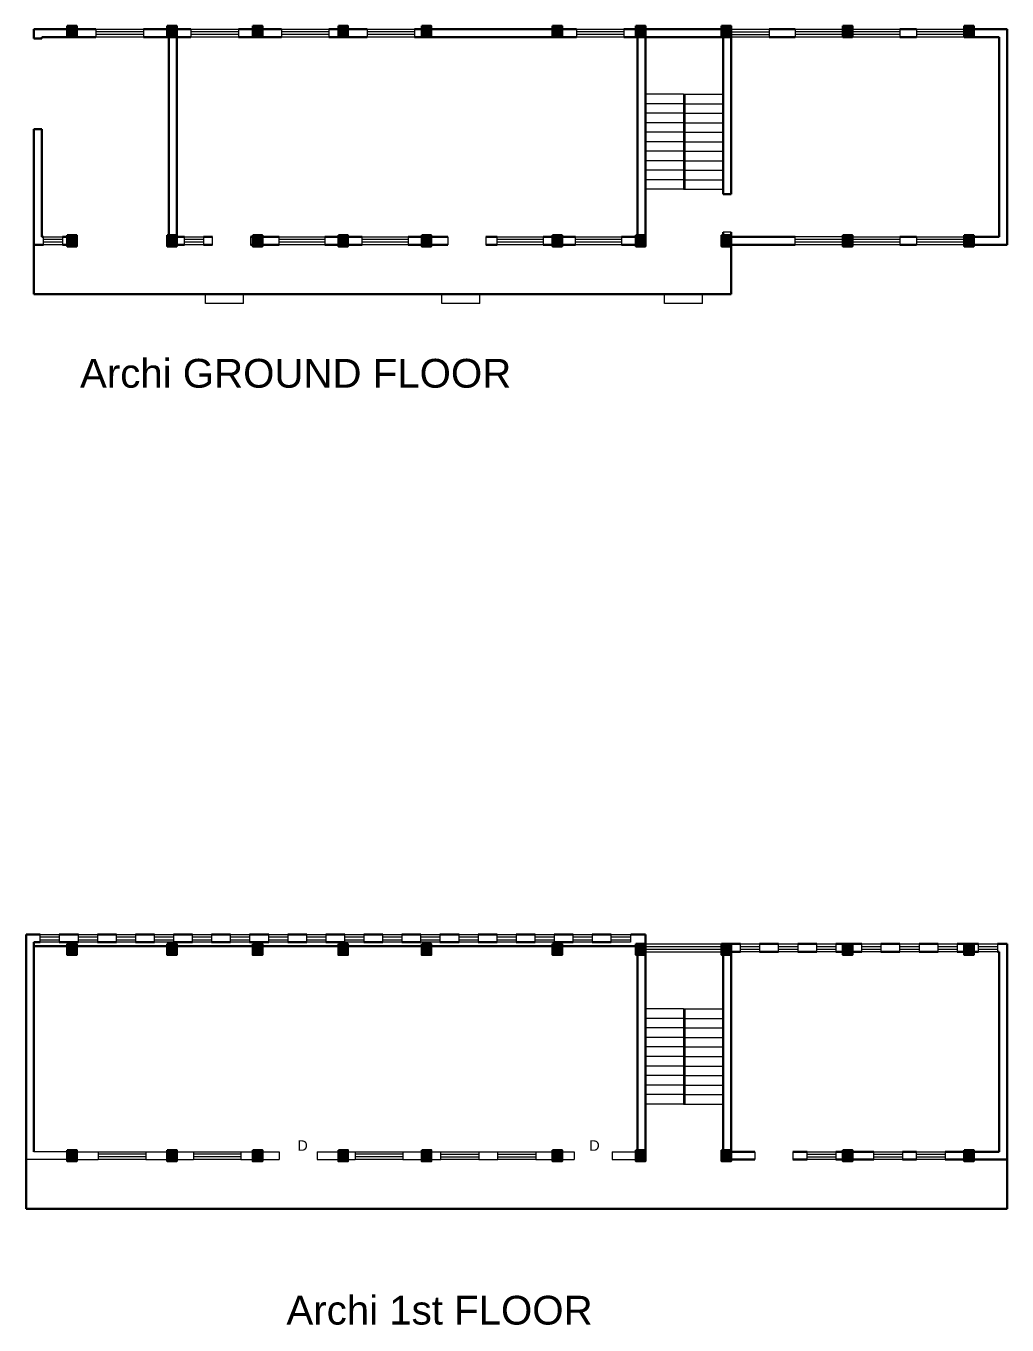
# Model space of a CAD drawing. Header units: inches. Extents: x -6800 to 96653, y -25814 to 17379.
# Drawn here: x -6800 to -5563, y -861 to 777 of the extents above; entities that cross this region are included whole.
import ezdxf

# ---------------------------------------------------------------- set-up
doc = ezdxf.new("R2010")
doc.units = ezdxf.units.IN
doc.header["$MEASUREMENT"] = 0
for name, color, linetype, lineweight in [('Column', 101, 'Continuous', 30), ('Stairs', 60, 'Continuous', 13), ('Wall', 90, 'Continuous', 30), ('Win ele', 211, 'Continuous', 15), ('Window', 140, 'Continuous', 13)]:
    doc.layers.add(name, color=color, linetype=linetype, lineweight=lineweight)
doc.styles.get("Standard").update_dxf_attribs({"font": 'arial.ttf'})

# ---------------------------------------------------------------- blocks, each defined once
blk = doc.blocks.new('colarch')
at = {"layer": 'Column'}
h = blk.add_hatch(color=256, dxfattribs=at)
h.dxf.hatch_style = 1
h.paths.add_polyline_path([(-6740.2, 498.7), (-6728.2, 498.7), (-6728.2, 512.7), (-6740.2, 512.7)])
blk.add_lwpolyline([(-6740.2, 512.7), (-6728.2, 512.7), (-6728.2, 498.7), (-6740.2, 498.7)], close=True, dxfattribs=at)

msp = doc.modelspace()

# ---------------------------------------------------------------- linework, layer by layer
at = {"layer": 'Stairs'}
for p, q in [((-5970.8, 690.7), (-6018.8, 690.7)), ((-5970.8, 690.7), (-5970.8, 570.7)), ((-5970.8, 690.7), (-5968.8, 690.7)), ((-5968.8, 570.7), (-5968.8, 690.7)), ((-5968.8, 690.7), (-5920.8, 690.7)), ((-5970.8, 678.7), (-6018.8, 678.7)), ((-5968.8, 678.7), (-5920.8, 678.7)), ((-5970.8, 666.7), (-6018.8, 666.7)), ((-5968.8, 666.7), (-5920.8, 666.7)), ((-5970.8, 654.7), (-6018.8, 654.7)), ((-5970.8, 642.7), (-6018.8, 642.7)), ((-5968.8, 654.7), (-5920.8, 654.7)), ((-5968.8, 642.7), (-5920.8, 642.7)), ((-5970.8, 630.7), (-6018.8, 630.7)), ((-5968.8, 630.7), (-5920.8, 630.7)), ((-5970.8, 618.7), (-6018.8, 618.7)), ((-5970.8, 606.7), (-6018.8, 606.7)), ((-5968.8, 618.7), (-5920.8, 618.7)), ((-5968.8, 606.7), (-5920.8, 606.7)), ((-5970.8, 594.7), (-6018.8, 594.7)), ((-5968.8, 594.7), (-5920.8, 594.7)), ((-5970.8, 582.7), (-6018.8, 582.7)), ((-5968.8, 582.7), (-5920.8, 582.7)), ((-5970.8, 570.7), (-6018.8, 570.7)), ((-5970.8, 570.7), (-5968.8, 570.7)), ((-5968.8, 570.7), (-5920.8, 570.7)), ((-6573.4, 426.7), (-6573.4, 438.7)), ((-6525.4, 426.7), (-6573.4, 426.7)), ((-6525.4, 426.7), (-6525.4, 438.7)), ((-6275.4, 426.7), (-6275.4, 438.7)), ((-6227.4, 426.7), (-6275.4, 426.7)), ((-6227.4, 426.7), (-6227.4, 438.7)), ((-5994.8, 426.7), (-5994.8, 438.7)), ((-5946.8, 426.7), (-5994.8, 426.7)), ((-5946.8, 426.7), (-5946.8, 438.7)), ((-5970.8, -462.7), (-6018.8, -462.7)), ((-5970.8, -474.7), (-6018.8, -474.7)), ((-5970.8, -462.7), (-5970.8, -582.7)), ((-5970.8, -462.7), (-5968.8, -462.7)), ((-5968.8, -582.7), (-5968.8, -462.7)), ((-5968.8, -462.7), (-5920.8, -462.7)), ((-5968.8, -474.7), (-5920.8, -474.7)), ((-5970.8, -486.7), (-6018.8, -486.7)), ((-5968.8, -486.7), (-5920.8, -486.7)), ((-5970.8, -498.7), (-6018.8, -498.7)), ((-5968.8, -498.7), (-5920.8, -498.7)), ((-5970.8, -510.7), (-6018.8, -510.7)), ((-5970.8, -522.7), (-6018.8, -522.7)), ((-5968.8, -510.7), (-5920.8, -510.7)), ((-5968.8, -522.7), (-5920.8, -522.7)), ((-5970.8, -534.7), (-6018.8, -534.7)), ((-5968.8, -534.7), (-5920.8, -534.7)), ((-5970.8, -546.7), (-6018.8, -546.7)), ((-5968.8, -546.7), (-5920.8, -546.7)), ((-5970.8, -558.7), (-6018.8, -558.7)), ((-5970.8, -570.7), (-6018.8, -570.7)), ((-5968.8, -558.7), (-5920.8, -558.7)), ((-5968.8, -570.7), (-5920.8, -570.7)), ((-5970.8, -582.7), (-6018.8, -582.7)), ((-5970.8, -582.7), (-5968.8, -582.7)), ((-5968.8, -582.7), (-5920.8, -582.7))]:
    msp.add_line(p, q, dxfattribs=at)
at = {"layer": 'Wall'}
for p, q in [((-6789.8, 772.7), (-6789.8, 760.7)), ((-6747.8, 772.7), (-6789.8, 772.7)), ((-6711.8, 772.7), (-6735.8, 772.7)), ((-6621.8, 772.7), (-6651.8, 772.7)), ((-6609.8, 512.7), (-6609.8, 776.7)), ((-6591.8, 772.7), (-6609.8, 772.7)), ((-6513.8, 772.7), (-6531.8, 772.7)), ((-6477.8, 772.7), (-6501.8, 772.7)), ((-6405.8, 772.7), (-6417.8, 772.7)), ((-6369.8, 772.7), (-6393.8, 772.7)), ((-6300.8, 772.7), (-6309.8, 772.7)), ((-6288.8, 772.7), (-6135.8, 772.7)), ((-6105.8, 772.7), (-6123.8, 772.7)), ((-6030.8, 772.7), (-6045.8, 772.7)), ((-6018.8, 772.7), (-5922.8, 772.7)), ((-5862.8, 772.7), (-5829.8, 772.7)), ((-5697.8, 772.7), (-5676.8, 772.7)), ((-5604.8, 772.7), (-5562.8, 772.7)), ((-5562.8, 500.7), (-5562.8, 772.7)), ((-6779.8, 760.7), (-6789.8, 760.7)), ((-6779.8, 762.7), (-6779.8, 760.7)), ((-6747.8, 762.7), (-6779.8, 762.7)), ((-6711.8, 762.7), (-6735.8, 762.7)), ((-6621.8, 762.7), (-6651.8, 762.7)), ((-6619.8, 512.7), (-6619.8, 762.7)), ((-6591.8, 762.7), (-6609.8, 762.7)), ((-6513.8, 762.7), (-6531.8, 762.7)), ((-6477.8, 762.7), (-6501.8, 762.7)), ((-6405.8, 762.7), (-6417.8, 762.7)), ((-6369.8, 762.7), (-6393.8, 762.7)), ((-6300.8, 762.7), (-6309.8, 762.7)), ((-6288.8, 762.7), (-6135.8, 762.7)), ((-6105.8, 762.7), (-6123.8, 762.7)), ((-6030.8, 762.7), (-6045.8, 762.7)), ((-6028.8, 762.7), (-6028.8, 512.7)), ((-6018.8, 762.7), (-6018.8, 512.7)), ((-6018.8, 762.7), (-5922.8, 762.7)), ((-5920.8, 564.7), (-5920.8, 762.7)), ((-5910.8, 564.7), (-5910.8, 762.7)), ((-5862.8, 762.7), (-5829.8, 762.7)), ((-5697.8, 762.7), (-5676.8, 762.7)), ((-5604.8, 762.7), (-5572.8, 762.7)), ((-5572.8, 510.7), (-5572.8, 762.7)), ((-6779.8, 646.7), (-6789.8, 646.7)), ((-6789.8, 646.7), (-6789.8, 438.7)), ((-6779.8, 646.7), (-6779.8, 510.7)), ((-5910.8, 564.7), (-5920.8, 564.7)), ((-6777.8, 510.7), (-6779.8, 510.7)), ((-6747.8, 510.7), (-6753.8, 510.7)), ((-6599.8, 510.7), (-6609.8, 510.7)), ((-6564.8, 510.7), (-6575.8, 510.7)), ((-6513.8, 510.7), (-6516.8, 510.7)), ((-6480.8, 510.7), (-6501.8, 510.7)), ((-6405.8, 510.7), (-6422.8, 510.7)), ((-6375.8, 510.7), (-6393.8, 510.7)), ((-6300.8, 510.7), (-6317.8, 510.7)), ((-6267.8, 510.7), (-6288.8, 510.7)), ((-6205.8, 510.7), (-6219.8, 510.7)), ((-6135.8, 510.7), (-6147.8, 510.7)), ((-6106.8, 510.7), (-6123.8, 510.7)), ((-6030.8, 510.7), (-6048.8, 510.7)), ((-5920.8, 512.7), (-5920.8, 516.7)), ((-5910.8, 512.7), (-5910.8, 516.7)), ((-5829.8, 510.7), (-5910.8, 510.7)), ((-5676.8, 510.7), (-5697.8, 510.7)), ((-5572.8, 510.7), (-5604.8, 510.7)), ((-6777.8, 500.7), (-6789.8, 500.7)), ((-6747.8, 500.7), (-6753.8, 500.7)), ((-6599.8, 500.7), (-6609.8, 500.7)), ((-6564.8, 500.7), (-6575.8, 500.7)), ((-6513.8, 500.7), (-6516.8, 500.7)), ((-6480.8, 500.7), (-6501.8, 500.7)), ((-6405.8, 500.7), (-6422.8, 500.7)), ((-6375.8, 500.7), (-6393.8, 500.7)), ((-6300.8, 500.7), (-6317.8, 500.7)), ((-6267.8, 500.7), (-6288.8, 500.7)), ((-6205.8, 500.7), (-6219.8, 500.7)), ((-6135.8, 500.7), (-6147.8, 500.7)), ((-6106.8, 500.7), (-6123.8, 500.7)), ((-6030.8, 500.7), (-6048.8, 500.7)), ((-5829.8, 500.7), (-5910.8, 500.7)), ((-5910.8, 498.7), (-5910.8, 438.7)), ((-5676.8, 500.7), (-5697.8, 500.7)), ((-5562.8, 500.7), (-5604.8, 500.7)), ((-5910.8, 438.7), (-6789.8, 438.7)), ((-6799.8, -368.7), (-6799.8, -714.7)), ((-6781.8, -368.7), (-6799.8, -368.7)), ((-6733.8, -368.7), (-6757.8, -368.7)), ((-6685.8, -368.7), (-6709.8, -368.7)), ((-6637.8, -368.7), (-6661.8, -368.7)), ((-6589.8, -368.7), (-6613.8, -368.7)), ((-6541.8, -368.7), (-6565.8, -368.7)), ((-6493.8, -368.7), (-6517.8, -368.7)), ((-6445.8, -368.7), (-6469.8, -368.7)), ((-6397.8, -368.7), (-6421.8, -368.7)), ((-6349.8, -368.7), (-6373.8, -368.7)), ((-6301.8, -368.7), (-6325.8, -368.7)), ((-6253.8, -368.7), (-6277.8, -368.7)), ((-6205.8, -368.7), (-6229.8, -368.7)), ((-6157.8, -368.7), (-6181.8, -368.7)), ((-6109.8, -368.7), (-6133.8, -368.7)), ((-6061.8, -368.7), (-6085.8, -368.7)), ((-6018.8, -368.7), (-6036.8, -368.7)), ((-6018.8, -380.7), (-6018.8, -368.7)), ((-6789.8, -378.7), (-6789.8, -642.7)), ((-6781.8, -378.7), (-6789.8, -378.7)), ((-6747.8, -383.7), (-6789.8, -383.7)), ((-6733.8, -378.7), (-6757.8, -378.7)), ((-6621.8, -383.7), (-6735.8, -383.7)), ((-6685.8, -378.7), (-6709.8, -378.7)), ((-6637.8, -378.7), (-6661.8, -378.7)), ((-6589.8, -378.7), (-6613.8, -378.7)), ((-6513.8, -383.7), (-6609.8, -383.7)), ((-6541.8, -378.7), (-6565.8, -378.7)), ((-6493.8, -378.7), (-6517.8, -378.7)), ((-6405.8, -383.7), (-6501.8, -383.7)), ((-6445.8, -378.7), (-6469.8, -378.7)), ((-6397.8, -378.7), (-6421.8, -378.7)), ((-6300.8, -383.7), (-6393.8, -383.7)), ((-6349.8, -378.7), (-6373.8, -378.7)), ((-6301.8, -378.7), (-6325.8, -378.7)), ((-6135.8, -383.7), (-6288.8, -383.7)), ((-6253.8, -378.7), (-6277.8, -378.7)), ((-6205.8, -378.7), (-6229.8, -378.7)), ((-6157.8, -378.7), (-6181.8, -378.7)), ((-6109.8, -378.7), (-6133.8, -378.7)), ((-6030.8, -383.7), (-6123.8, -383.7)), ((-6061.8, -378.7), (-6085.8, -378.7)), ((-5910.8, -380.7), (-5898.8, -380.7)), ((-5910.8, -390.7), (-5898.8, -390.7)), ((-5874.8, -380.7), (-5850.8, -380.7)), ((-5874.8, -390.7), (-5850.8, -390.7)), ((-5826.8, -380.7), (-5802.8, -380.7)), ((-5826.8, -390.7), (-5802.8, -390.7)), ((-5778.8, -380.7), (-5769.8, -380.7)), ((-5778.8, -390.7), (-5769.8, -390.7)), ((-5757.8, -380.7), (-5745.8, -380.7)), ((-5757.8, -390.7), (-5745.8, -390.7)), ((-5721.8, -380.7), (-5697.8, -380.7)), ((-5721.8, -390.7), (-5697.8, -390.7)), ((-5673.8, -380.7), (-5649.8, -380.7)), ((-5673.8, -390.7), (-5649.8, -390.7)), ((-5625.8, -380.7), (-5616.8, -380.7)), ((-5625.8, -390.7), (-5616.8, -390.7)), ((-5604.8, -380.7), (-5598.8, -380.7)), ((-5604.8, -390.7), (-5598.8, -390.7)), ((-5574.8, -380.7), (-5562.8, -380.7)), ((-5574.8, -390.7), (-5572.8, -390.7)), ((-5572.8, -642.7), (-5572.8, -390.7)), ((-5562.8, -714.7), (-5562.8, -380.7)), ((-6028.8, -394.7), (-6028.8, -640.7)), ((-6018.8, -394.7), (-6018.8, -640.7)), ((-5920.8, -640.7), (-5920.8, -394.7)), ((-5910.8, -640.7), (-5910.8, -394.7)), ((-5880.8, -642.7), (-5910.8, -642.7)), ((-5880.8, -652.7), (-5910.8, -652.7)), ((-5814.8, -642.7), (-5832.8, -642.7)), ((-5814.8, -652.7), (-5832.8, -652.7)), ((-5769.8, -642.7), (-5778.8, -642.7)), ((-5769.8, -652.7), (-5778.8, -652.7)), ((-5730.8, -642.7), (-5757.8, -642.7)), ((-5730.8, -652.7), (-5757.8, -652.7)), ((-5676.8, -642.7), (-5694.8, -642.7)), ((-5676.8, -652.7), (-5694.8, -652.7)), ((-5616.8, -642.7), (-5640.8, -642.7)), ((-5616.8, -652.7), (-5640.8, -652.7)), ((-5572.8, -642.7), (-5604.8, -642.7)), ((-5562.8, -652.7), (-5604.8, -652.7)), ((-5562.8, -714.7), (-6799.8, -714.7))]:
    msp.add_line(p, q, dxfattribs=at)
at = {"layer": 'Window'}
for p, q in [((-6711.8, 772.7), (-6711.8, 762.7)), ((-6591.8, 772.7), (-6591.8, 762.7)), ((-6477.8, 772.7), (-6477.8, 762.7)), ((-6369.8, 772.7), (-6369.8, 762.7)), ((-6105.8, 772.7), (-6105.8, 762.7)), ((-5829.8, 772.7), (-5829.8, 762.7)), ((-5676.8, 772.7), (-5676.8, 762.7)), ((-6651.8, 769.3), (-6711.8, 769.3)), ((-6651.8, 766), (-6711.8, 766)), ((-6531.8, 769.3), (-6591.8, 769.3)), ((-6531.8, 766), (-6591.8, 766)), ((-6417.8, 769.3), (-6477.8, 769.3)), ((-6417.8, 766), (-6477.8, 766)), ((-6309.8, 769.3), (-6369.8, 769.3)), ((-6309.8, 766), (-6369.8, 766)), ((-6045.8, 769.3), (-6105.8, 769.3)), ((-6045.8, 766), (-6105.8, 766)), ((-5910.8, 769.3), (-5862.8, 769.3)), ((-5910.8, 766), (-5862.8, 766)), ((-5769.8, 769.3), (-5829.8, 769.3)), ((-5769.8, 766), (-5829.8, 766)), ((-5697.8, 769.3), (-5757.8, 769.3)), ((-5697.8, 766), (-5757.8, 766)), ((-5616.8, 769.3), (-5676.8, 769.3)), ((-5616.8, 766), (-5676.8, 766)), ((-6564.8, 500.7), (-6564.8, 510.7)), ((-6516.8, 510.7), (-6516.8, 500.7)), ((-6267.8, 510.7), (-6267.8, 500.7)), ((-6219.8, 510.7), (-6219.8, 500.7)), ((-5910.8, 516.7), (-5920.8, 516.7)), ((-5769.8, 510.7), (-5829.8, 510.7)), ((-5829.8, 500.7), (-5829.8, 510.7)), ((-5676.8, 510.7), (-5676.8, 500.7)), ((-6753.8, 507.3), (-6777.8, 507.3)), ((-6753.8, 504), (-6777.8, 504)), ((-6575.8, 507.3), (-6599.8, 507.3)), ((-6575.8, 504), (-6599.8, 504)), ((-6422.8, 507.3), (-6480.8, 507.3)), ((-6422.8, 504), (-6480.8, 504)), ((-6317.8, 507.3), (-6375.8, 507.3)), ((-6317.8, 504), (-6375.8, 504)), ((-6147.8, 507.3), (-6205.8, 507.3)), ((-6147.8, 504), (-6205.8, 504)), ((-6048.8, 507.3), (-6106.8, 507.3)), ((-6048.8, 504), (-6106.8, 504)), ((-5769.8, 507.3), (-5829.8, 507.3)), ((-5769.8, 504), (-5829.8, 504)), ((-5769.8, 500.7), (-5829.8, 500.7)), ((-5697.8, 507.3), (-5757.8, 507.3)), ((-5697.8, 504), (-5757.8, 504)), ((-5616.8, 507.3), (-5676.8, 507.3)), ((-5616.8, 504), (-5676.8, 504)), ((-6781.8, -372), (-6757.8, -372)), ((-6781.8, -375.4), (-6757.8, -375.4)), ((-6733.8, -372), (-6709.8, -372)), ((-6733.8, -375.4), (-6709.8, -375.4)), ((-6685.8, -372), (-6661.8, -372)), ((-6685.8, -375.4), (-6661.8, -375.4)), ((-6637.8, -372), (-6613.8, -372)), ((-6637.8, -375.4), (-6613.8, -375.4)), ((-6589.8, -372), (-6565.8, -372)), ((-6589.8, -375.4), (-6565.8, -375.4)), ((-6541.8, -372), (-6517.8, -372)), ((-6541.8, -375.4), (-6517.8, -375.4)), ((-6493.8, -372), (-6469.8, -372)), ((-6493.8, -375.4), (-6469.8, -375.4)), ((-6445.8, -372), (-6421.8, -372)), ((-6445.8, -375.4), (-6421.8, -375.4)), ((-6397.8, -372), (-6373.8, -372)), ((-6397.8, -375.4), (-6373.8, -375.4)), ((-6349.8, -372), (-6325.8, -372)), ((-6349.8, -375.4), (-6325.8, -375.4)), ((-6301.8, -372), (-6277.8, -372)), ((-6301.8, -375.4), (-6277.8, -375.4)), ((-6253.8, -372), (-6229.8, -372)), ((-6253.8, -375.4), (-6229.8, -375.4)), ((-6205.8, -372), (-6181.8, -372)), ((-6205.8, -375.4), (-6181.8, -375.4)), ((-6157.8, -372), (-6133.8, -372)), ((-6157.8, -375.4), (-6133.8, -375.4)), ((-6109.8, -372), (-6085.8, -372)), ((-6109.8, -375.4), (-6085.8, -375.4)), ((-6061.8, -372), (-6037.8, -372)), ((-6061.8, -375.4), (-6037.8, -375.4)), ((-6036.8, -368.7), (-6037.8, -368.7)), ((-6018.8, -380.7), (-5922.8, -380.7)), ((-6018.8, -384), (-5922.8, -384)), ((-6018.8, -387.4), (-5922.8, -387.4)), ((-6018.8, -390.7), (-5922.8, -390.7)), ((-5898.8, -384), (-5874.8, -384)), ((-5898.8, -387.4), (-5874.8, -387.4)), ((-5850.8, -384), (-5826.8, -384)), ((-5850.8, -387.4), (-5826.8, -387.4)), ((-5802.8, -384), (-5778.8, -384)), ((-5802.8, -387.4), (-5778.8, -387.4)), ((-5745.8, -384), (-5721.8, -384)), ((-5745.8, -387.4), (-5721.8, -387.4)), ((-5697.8, -384), (-5673.8, -384)), ((-5697.8, -387.4), (-5673.8, -387.4)), ((-5649.8, -384), (-5625.8, -384)), ((-5649.8, -387.4), (-5625.8, -387.4)), ((-5598.8, -384), (-5574.8, -384)), ((-5598.8, -387.4), (-5574.8, -387.4)), ((-6747.8, -652.7), (-6799.8, -652.7)), ((-6747.8, -642.7), (-6789.8, -642.7)), ((-6735.8, -642.7), (-6708.8, -642.7)), ((-6735.8, -652.7), (-6708.8, -652.7)), ((-6708.8, -642.7), (-6708.8, -652.7)), ((-6648.8, -646), (-6708.8, -646)), ((-6648.8, -649.4), (-6708.8, -649.4)), ((-6648.8, -642.7), (-6621.8, -642.7)), ((-6648.8, -652.7), (-6621.8, -652.7)), ((-6609.8, -642.7), (-6588.8, -642.7)), ((-6609.8, -652.7), (-6588.8, -652.7)), ((-6588.8, -642.7), (-6588.8, -652.7)), ((-6528.8, -646), (-6588.8, -646)), ((-6528.8, -649.4), (-6588.8, -649.4)), ((-6528.8, -642.7), (-6513.8, -642.7)), ((-6528.8, -652.7), (-6513.8, -652.7)), ((-6501.8, -642.7), (-6480.8, -642.7)), ((-6501.8, -652.7), (-6480.8, -652.7)), ((-6480.8, -642.7), (-6480.8, -652.7)), ((-6432.8, -642.7), (-6405.8, -642.7)), ((-6432.8, -642.7), (-6432.8, -652.7)), ((-6432.8, -652.7), (-6405.8, -652.7)), ((-6393.8, -642.7), (-6384.8, -642.7)), ((-6393.8, -652.7), (-6384.8, -652.7)), ((-6384.8, -642.7), (-6384.8, -652.7)), ((-6324.8, -646), (-6384.8, -646)), ((-6324.8, -649.4), (-6384.8, -649.4)), ((-6324.8, -642.7), (-6300.8, -642.7)), ((-6324.8, -652.7), (-6300.8, -652.7)), ((-6288.8, -642.7), (-6276.8, -642.7)), ((-6288.8, -652.7), (-6276.8, -652.7)), ((-6276.8, -646), (-6228.8, -646)), ((-6276.8, -649.4), (-6228.8, -649.4)), ((-6228.8, -642.7), (-6204.8, -642.7)), ((-6228.8, -652.7), (-6204.8, -652.7)), ((-6204.8, -646), (-6156.8, -646)), ((-6204.8, -649.4), (-6156.8, -649.4)), ((-6156.8, -642.7), (-6135.8, -642.7)), ((-6156.8, -652.7), (-6135.8, -652.7)), ((-6123.8, -642.7), (-6108.8, -642.7)), ((-6123.8, -652.7), (-6108.8, -652.7)), ((-6108.8, -642.7), (-6108.8, -652.7)), ((-6060.8, -642.7), (-6060.8, -652.7)), ((-6060.8, -642.7), (-6030.8, -642.7)), ((-6060.8, -652.7), (-6030.8, -652.7)), ((-5880.8, -642.7), (-5880.8, -652.7)), ((-5832.8, -642.7), (-5832.8, -652.7)), ((-5814.8, -646), (-5778.8, -646)), ((-5814.8, -649.4), (-5778.8, -649.4)), ((-5730.8, -646), (-5694.8, -646)), ((-5730.8, -649.4), (-5694.8, -649.4)), ((-5676.8, -646), (-5640.8, -646)), ((-5676.8, -649.4), (-5640.8, -649.4))]:
    msp.add_line(p, q, dxfattribs=at)
for points in [[(-6711.8, 772.7), (-6651.8, 772.7), (-6651.8, 762.7), (-6711.8, 762.7)], [(-6591.8, 772.7), (-6531.8, 772.7), (-6531.8, 762.7), (-6591.8, 762.7)], [(-6477.8, 772.7), (-6417.8, 772.7), (-6417.8, 762.7), (-6477.8, 762.7)], [(-6369.8, 772.7), (-6309.8, 772.7), (-6309.8, 762.7), (-6369.8, 762.7)], [(-6105.8, 772.7), (-6045.8, 772.7), (-6045.8, 762.7), (-6105.8, 762.7)], [(-5829.8, 772.7), (-5769.8, 772.7), (-5769.8, 762.7), (-5829.8, 762.7)], [(-5757.8, 772.7), (-5697.8, 772.7), (-5697.8, 762.7), (-5757.8, 762.7)], [(-5676.8, 772.7), (-5616.8, 772.7), (-5616.8, 762.7), (-5676.8, 762.7)], [(-5757.8, 510.7), (-5697.8, 510.7), (-5697.8, 500.7), (-5757.8, 500.7)], [(-5676.8, 510.7), (-5616.8, 510.7), (-5616.8, 500.7), (-5676.8, 500.7)], [(-6708.8, -642.7), (-6648.8, -642.7), (-6648.8, -652.7), (-6708.8, -652.7)], [(-6588.8, -642.7), (-6528.8, -642.7), (-6528.8, -652.7), (-6588.8, -652.7)], [(-6384.8, -642.7), (-6324.8, -642.7), (-6324.8, -652.7), (-6384.8, -652.7)]]:
    msp.add_lwpolyline(points, dxfattribs=at)
for points in [[(-5910.8, 772.7), (-5862.8, 772.7), (-5862.8, 762.7), (-5910.8, 762.7)], [(-6777.8, 510.7), (-6753.8, 510.7), (-6753.8, 500.7), (-6777.8, 500.7)], [(-6599.8, 510.7), (-6575.8, 510.7), (-6575.8, 500.7), (-6599.8, 500.7)], [(-6480.8, 510.7), (-6422.8, 510.7), (-6422.8, 500.7), (-6480.8, 500.7)], [(-6375.8, 510.7), (-6317.8, 510.7), (-6317.8, 500.7), (-6375.8, 500.7)], [(-6205.8, 510.7), (-6147.8, 510.7), (-6147.8, 500.7), (-6205.8, 500.7)], [(-6106.8, 510.7), (-6048.8, 510.7), (-6048.8, 500.7), (-6106.8, 500.7)], [(-6781.8, -368.7), (-6757.8, -368.7), (-6757.8, -378.7), (-6781.8, -378.7)], [(-6733.8, -368.7), (-6709.8, -368.7), (-6709.8, -378.7), (-6733.8, -378.7)], [(-6685.8, -368.7), (-6661.8, -368.7), (-6661.8, -378.7), (-6685.8, -378.7)], [(-6637.8, -368.7), (-6613.8, -368.7), (-6613.8, -378.7), (-6637.8, -378.7)], [(-6589.8, -368.7), (-6565.8, -368.7), (-6565.8, -378.7), (-6589.8, -378.7)], [(-6541.8, -368.7), (-6517.8, -368.7), (-6517.8, -378.7), (-6541.8, -378.7)], [(-6493.8, -368.7), (-6469.8, -368.7), (-6469.8, -378.7), (-6493.8, -378.7)], [(-6445.8, -368.7), (-6421.8, -368.7), (-6421.8, -378.7), (-6445.8, -378.7)], [(-6397.8, -368.7), (-6373.8, -368.7), (-6373.8, -378.7), (-6397.8, -378.7)], [(-6349.8, -368.7), (-6325.8, -368.7), (-6325.8, -378.7), (-6349.8, -378.7)], [(-6301.8, -368.7), (-6277.8, -368.7), (-6277.8, -378.7), (-6301.8, -378.7)], [(-6253.8, -368.7), (-6229.8, -368.7), (-6229.8, -378.7), (-6253.8, -378.7)], [(-6205.8, -368.7), (-6181.8, -368.7), (-6181.8, -378.7), (-6205.8, -378.7)], [(-6157.8, -368.7), (-6133.8, -368.7), (-6133.8, -378.7), (-6157.8, -378.7)], [(-6109.8, -368.7), (-6085.8, -368.7), (-6085.8, -378.7), (-6109.8, -378.7)], [(-6061.8, -368.7), (-6037.8, -368.7), (-6037.8, -378.7), (-6061.8, -378.7)], [(-5898.8, -380.7), (-5874.8, -380.7), (-5874.8, -390.7), (-5898.8, -390.7)], [(-5850.8, -380.7), (-5826.8, -380.7), (-5826.8, -390.7), (-5850.8, -390.7)], [(-5802.8, -380.7), (-5778.8, -380.7), (-5778.8, -390.7), (-5802.8, -390.7)], [(-5745.8, -380.7), (-5721.8, -380.7), (-5721.8, -390.7), (-5745.8, -390.7)], [(-5697.8, -380.7), (-5673.8, -380.7), (-5673.8, -390.7), (-5697.8, -390.7)], [(-5649.8, -380.7), (-5625.8, -380.7), (-5625.8, -390.7), (-5649.8, -390.7)], [(-5598.8, -380.7), (-5574.8, -380.7), (-5574.8, -390.7), (-5598.8, -390.7)], [(-6276.8, -642.7), (-6228.8, -642.7), (-6228.8, -652.7), (-6276.8, -652.7)], [(-6204.8, -642.7), (-6156.8, -642.7), (-6156.8, -652.7), (-6204.8, -652.7)], [(-5814.8, -642.7), (-5778.8, -642.7), (-5778.8, -652.7), (-5814.8, -652.7)], [(-5730.8, -642.7), (-5694.8, -642.7), (-5694.8, -652.7), (-5730.8, -652.7)], [(-5676.8, -642.7), (-5640.8, -642.7), (-5640.8, -652.7), (-5676.8, -652.7)]]:
    msp.add_lwpolyline(points, close=True, dxfattribs=at)

# ---------------------------------------------------------------- block references
at = {"layer": 'Win ele', "transparency": 33554526}
for p in [(-7.6, 264), (118.4, 264), (226.4, 264), (334.4, 264), (439.4, 264), (604.4, 264), (709.4, 264), (817.4, 264), (970.4, 264), (1123.4, 264), (-7.6, 0), (118.4, 0), (226.4, 0), (334.4, 0), (439.4, 0), (604.4, 0), (709.4, 0), (817.4, 0), (970.4, 0), (1123.4, 0), (-7.6, -893.4), (118.4, -893.4), (226.4, -893.4), (334.4, -893.4), (439.4, -893.4), (604.4, -893.4), (709.4, -893.4), (817.4, -893.4), (970.4, -893.4), (1123.4, -893.4), (-7.6, -1153.4), (118.4, -1153.4), (226.4, -1153.4), (334.4, -1153.4), (439.4, -1153.4), (604.4, -1153.4), (709.4, -1153.4), (817.4, -1153.4), (970.4, -1153.4), (1123.4, -1153.4)]:
    msp.add_blockref('colarch', p, dxfattribs=at)

# ---------------------------------------------------------------- texts
at = {"char_height": 36.302, "attachment_point": 1}
for s, insert in [('Archi GROUND FLOOR', (-6731.7, 356.9)), ('Archi 1st FLOOR', (-6471.4, -824.4))]:
    msp.add_mtext_dynamic_manual_height_columns(s, width=6194.391, gutter_width=6.05, heights=[0], dxfattribs=dict(at, insert=insert))
at = {"layer": 'Window', "char_height": 13.1, "attachment_point": 1}
for insert in [(-6457.7, -628.4), (-6089.6, -628.4)]:
    msp.add_mtext_dynamic_manual_height_columns('D', width=837.601, gutter_width=65.6, heights=[0], dxfattribs=dict(at, insert=insert))

doc.saveas('drawing.dxf')
